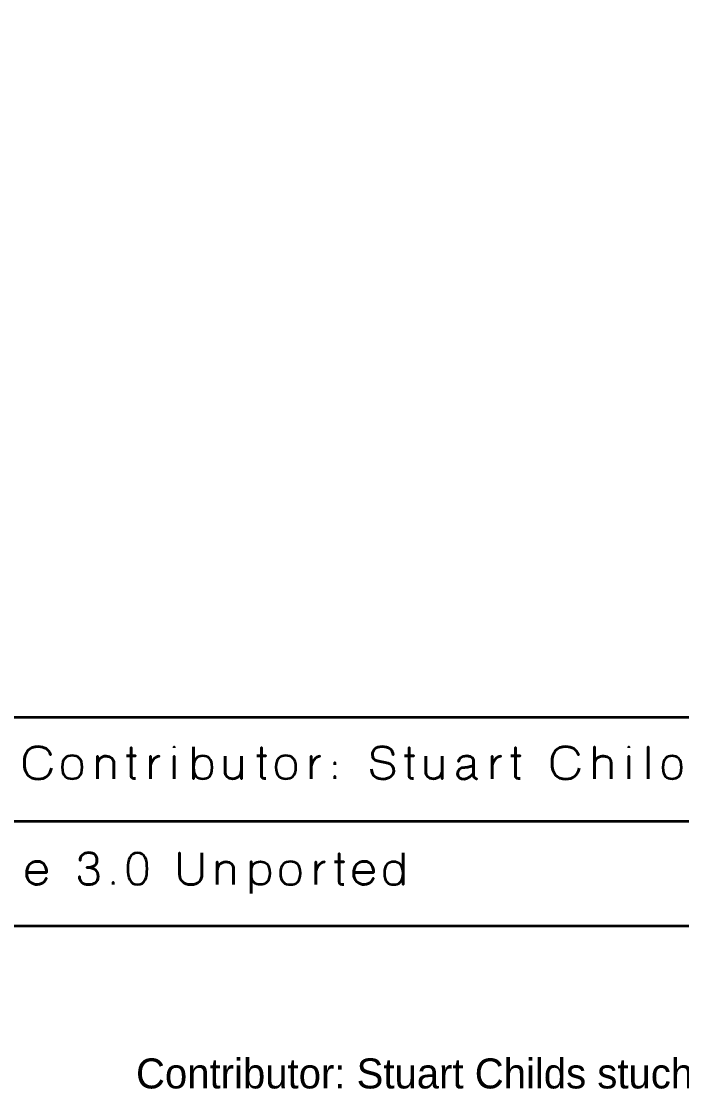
# Model space of a CAD drawing. Header units: inches. Extents: x 15 to 785, y -665 to -15.
# Drawn here: x 405.7 to 595.8, y -634.5 to -324.7 of the extents above; entities that cross this region are included whole.
import ezdxf

# ---------------------------------------------------------------- set-up
doc = ezdxf.new("R2010")
doc.units = ezdxf.units.IN
doc.header["$MEASUREMENT"] = 0
doc.layers.add('Layer 1', color=7, linetype='Continuous')

# ---------------------------------------------------------------- blocks, each defined once
blk = doc.blocks.new('block 2')
at = {"layer": 'Layer 1', "color": 179, "lineweight": 35, "true_color": 0x231f20}
blk.add_lwpolyline([(785, -555), (15, -555), (15, -525), (785, -525), (785, -555)], dxfattribs=at)
blk.add_open_spline([(785, -570), (785, -578.28), (778.28, -585), (770, -585), (770, -585), (30, -585), (30, -585), (21.72, -585), (15, -578.28), (15, -570), (15, -570), (15, -30), (15, -30), (15, -21.72), (21.72, -15), (30, -15), (30, -15), (770, -15), (770, -15), (778.28, -15), (785, -21.72), (785, -30), (785, -30), (785, -570), (785, -570)], degree=3, knots=[0, 0, 0, 0, 1, 1, 1, 2, 2, 2, 3, 3, 3, 4, 4, 4, 5, 5, 5, 6, 6, 6, 7, 7, 7, 8, 8, 8, 8], dxfattribs=at)
blk = doc.blocks.new('block 3')
at = {"layer": 'Layer 1', "color": 30, "lineweight": 35, "true_color": 0xf58726}
for points, knots in [([(414.26, -539.63), (413.86, -541.82), (412.53, -542.81), (410.45, -542.81), (407.93, -542.81), (406.49, -541.37), (406.49, -538.12), (406.49, -534.88), (407.93, -533.44), (410.45, -533.44), (412.26, -533.44), (413.5, -534.18), (414.06, -535.81), (413.5, -534.18), (412.26, -533.44), (410.45, -533.44), (407.93, -533.44), (406.49, -534.88), (406.49, -538.12), (406.49, -541.37), (407.93, -542.81), (410.45, -542.81), (412.53, -542.81), (413.86, -541.82), (414.26, -539.63)], [0, 0, 0, 0, 1, 1, 1, 2, 2, 2, 3, 3, 3, 4, 4, 4, 5, 5, 5, 6, 6, 6, 7, 7, 7, 8, 8, 8, 8]), ([(438.52, -542.64), (437.9, -542.68), (437.22, -542.71), (437.22, -541.85), (437.22, -540.99), (437.22, -533.73), (437.22, -533.73), (437.22, -533.73), (437.22, -540.99), (437.22, -541.85), (437.22, -542.71), (437.9, -542.68), (438.52, -542.64)], [0, 0, 0, 0, 1, 1, 1, 2, 2, 2, 3, 3, 3, 4, 4, 4, 4]), ([(449.61, -533.77), (449.61, -533.77), (449.61, -533.54), (449.61, -533.54), (449.61, -533.54), (449.61, -533.77), (449.61, -533.77)], [0, 0, 0, 0, 1, 1, 1, 2, 2, 2, 2]), ([(455.21, -533.51), (455.21, -533.51), (455.21, -542.71), (455.21, -542.71), (455.21, -542.71), (455.21, -533.51), (455.21, -533.51)], [0, 0, 0, 0, 1, 1, 1, 2, 2, 2, 2]), ([(476.06, -542.64), (475.44, -542.68), (474.76, -542.71), (474.76, -541.85), (474.76, -540.99), (474.76, -533.73), (474.76, -533.73), (474.76, -533.73), (474.76, -540.99), (474.76, -541.85), (474.76, -542.71), (475.44, -542.68), (476.06, -542.64)], [0, 0, 0, 0, 1, 1, 1, 2, 2, 2, 3, 3, 3, 4, 4, 4, 4]), ([(506.5, -539.94), (506.5, -541.97), (508.05, -542.78), (509.87, -542.78), (511.71, -542.78), (512.86, -541.63), (512.9, -540.5), (512.94, -539.38), (512.37, -538.49), (511.24, -538.25), (511.24, -538.25), (508.13, -537.58), (508.13, -537.58), (507.25, -537.38), (506.73, -536.88), (506.73, -535.68), (506.73, -534.49), (507.73, -533.46), (509.56, -533.46), (511.39, -533.46), (512.72, -534.32), (512.67, -535.84), (512.72, -534.32), (511.39, -533.46), (509.56, -533.46), (507.73, -533.46), (506.73, -534.49), (506.73, -535.68), (506.73, -536.88), (507.22, -537.37), (508.13, -537.58), (508.13, -537.58), (511.24, -538.25), (511.24, -538.25), (512.39, -538.49), (512.94, -539.38), (512.9, -540.5), (512.86, -541.63), (511.71, -542.78), (509.87, -542.78), (508.05, -542.78), (506.5, -541.97), (506.5, -539.94)], [0, 0, 0, 0, 1, 1, 1, 2, 2, 2, 3, 3, 3, 4, 4, 4, 5, 5, 5, 6, 6, 6, 7, 7, 7, 8, 8, 8, 9, 9, 9, 10, 10, 10, 11, 11, 11, 12, 12, 12, 13, 13, 13, 14, 14, 14, 14]), ([(518.62, -542.64), (517.99, -542.68), (517.32, -542.71), (517.32, -541.85), (517.32, -540.99), (517.32, -533.73), (517.32, -533.73), (517.32, -533.73), (517.32, -540.99), (517.32, -541.85), (517.32, -542.71), (517.99, -542.68), (518.62, -542.64)], [0, 0, 0, 0, 1, 1, 1, 2, 2, 2, 3, 3, 3, 4, 4, 4, 4]), ([(549.25, -542.64), (548.63, -542.68), (547.95, -542.71), (547.95, -541.85), (547.95, -540.99), (547.95, -533.73), (547.95, -533.73), (547.95, -533.73), (547.95, -540.99), (547.95, -541.85), (547.95, -542.71), (548.63, -542.68), (549.25, -542.64)], [0, 0, 0, 0, 1, 1, 1, 2, 2, 2, 3, 3, 3, 4, 4, 4, 4]), ([(566.25, -539.63), (565.85, -541.82), (564.53, -542.81), (562.44, -542.81), (559.92, -542.81), (558.48, -541.37), (558.48, -538.12), (558.48, -534.88), (559.92, -533.44), (562.44, -533.44), (564.25, -533.44), (565.49, -534.18), (566.05, -535.81), (565.49, -534.18), (564.25, -533.44), (562.44, -533.44), (559.92, -533.44), (558.48, -534.88), (558.48, -538.12), (558.48, -541.37), (559.92, -542.81), (562.44, -542.81), (564.53, -542.81), (565.85, -541.82), (566.25, -539.63)], [0, 0, 0, 0, 1, 1, 1, 2, 2, 2, 3, 3, 3, 4, 4, 4, 5, 5, 5, 6, 6, 6, 7, 7, 7, 8, 8, 8, 8]), ([(570.75, -542.71), (570.75, -542.71), (570.75, -533.55), (570.75, -533.55), (570.75, -533.55), (570.75, -542.71), (570.75, -542.71)], [0, 0, 0, 0, 1, 1, 1, 2, 2, 2, 2]), ([(580.55, -533.77), (580.55, -533.77), (580.55, -533.54), (580.55, -533.54), (580.55, -533.54), (580.55, -533.77), (580.55, -533.77)], [0, 0, 0, 0, 1, 1, 1, 2, 2, 2, 2]), ([(586.15, -542.71), (586.15, -542.71), (586.15, -533.55), (586.15, -533.55), (586.15, -533.55), (586.15, -542.71), (586.15, -542.71)], [0, 0, 0, 0, 1, 1, 1, 2, 2, 2, 2]), ([(417.39, -539.38), (417.39, -536.81), (418.69, -536.06), (420.27, -536.06), (421.86, -536.06), (423.15, -536.81), (423.15, -539.38), (423.15, -541.96), (421.86, -542.71), (420.27, -542.71), (418.69, -542.71), (417.39, -541.96), (417.39, -539.38)], [0, 0, 0, 0, 1, 1, 1, 2, 2, 2, 3, 3, 3, 4, 4, 4, 4]), ([(417.39, -539.38), (417.39, -536.81), (418.69, -536.06), (420.27, -536.06), (421.86, -536.06), (423.15, -536.81), (423.15, -539.38), (423.15, -541.96), (421.86, -542.71), (420.27, -542.71), (418.69, -542.71), (417.39, -541.96), (417.39, -539.38)], [0, 0, 0, 0, 1, 1, 1, 2, 2, 2, 3, 3, 3, 4, 4, 4, 4]), ([(432.22, -542.71), (432.22, -542.71), (432.22, -538.46), (432.22, -537.88), (432.22, -537.3), (431.63, -536.2), (430.02, -536.19), (428.4, -536.18), (427.55, -537.44), (427.55, -538.6), (427.55, -537.44), (428.4, -536.18), (430.02, -536.19), (431.63, -536.2), (432.22, -537.3), (432.22, -537.88), (432.22, -538.46), (432.22, -542.71), (432.22, -542.71)], [0, 0, 0, 0, 1, 1, 1, 2, 2, 2, 3, 3, 3, 4, 4, 4, 5, 5, 5, 6, 6, 6, 6]), ([(427.55, -542.71), (427.55, -542.71), (427.55, -536.19), (427.55, -536.19), (427.55, -536.19), (427.55, -542.71), (427.55, -542.71)], [0, 0, 0, 0, 1, 1, 1, 2, 2, 2, 2]), ([(435.89, -536.13), (435.89, -536.13), (438.54, -536.13), (438.54, -536.13), (438.54, -536.13), (435.89, -536.13), (435.89, -536.13)], [0, 0, 0, 0, 1, 1, 1, 2, 2, 2, 2]), ([(442.81, -539.38), (442.77, -537.92), (444.12, -536.18), (445.3, -536.19), (444.12, -536.18), (442.77, -537.92), (442.81, -539.38)], [0, 0, 0, 0, 1, 1, 1, 2, 2, 2, 2]), ([(442.81, -542.71), (442.81, -542.71), (442.81, -536.19), (442.81, -536.19), (442.81, -536.19), (442.81, -542.71), (442.81, -542.71)], [0, 0, 0, 0, 1, 1, 1, 2, 2, 2, 2]), ([(449.61, -542.69), (449.61, -542.69), (449.61, -536.18), (449.61, -536.18), (449.61, -536.18), (449.61, -542.72), (449.61, -542.69)], [0, 0, 0, 0, 1, 1, 1, 2, 2, 2, 2]), ([(457.9, -536.15), (459.38, -536.15), (460.59, -536.88), (460.59, -539.43), (460.59, -541.97), (459.38, -542.71), (457.9, -542.71), (456.41, -542.71), (455.21, -541.97), (455.21, -539.43), (455.21, -536.88), (456.41, -536.15), (457.9, -536.15)], [0, 0, 0, 0, 1, 1, 1, 2, 2, 2, 3, 3, 3, 4, 4, 4, 4]), ([(457.9, -536.15), (459.38, -536.15), (460.59, -536.88), (460.59, -539.43), (460.59, -541.97), (459.38, -542.71), (457.9, -542.71), (456.41, -542.71), (455.21, -541.97), (455.21, -539.43), (455.21, -536.88), (456.41, -536.15), (457.9, -536.15)], [0, 0, 0, 0, 1, 1, 1, 2, 2, 2, 3, 3, 3, 4, 4, 4, 4]), ([(464.31, -536.17), (464.31, -536.17), (464.31, -540.42), (464.31, -541), (464.31, -541.59), (464.9, -542.68), (466.51, -542.69), (468.13, -542.71), (469, -541.45), (469, -540.28), (469, -541.45), (468.13, -542.71), (466.51, -542.69), (464.9, -542.68), (464.31, -541.59), (464.31, -541), (464.31, -540.42), (464.31, -536.17), (464.31, -536.17)], [0, 0, 0, 0, 1, 1, 1, 2, 2, 2, 3, 3, 3, 4, 4, 4, 5, 5, 5, 6, 6, 6, 6]), ([(469, -536.17), (469, -536.17), (469, -542.69), (469, -542.69), (469, -542.69), (469, -536.17), (469, -536.17)], [0, 0, 0, 0, 1, 1, 1, 2, 2, 2, 2]), ([(473.43, -536.13), (473.43, -536.13), (476.08, -536.13), (476.08, -536.13), (476.08, -536.13), (473.43, -536.13), (473.43, -536.13)], [0, 0, 0, 0, 1, 1, 1, 2, 2, 2, 2]), ([(478.94, -539.38), (478.94, -536.81), (480.25, -536.06), (481.82, -536.06), (483.41, -536.06), (484.71, -536.81), (484.71, -539.38), (484.71, -541.96), (483.41, -542.71), (481.82, -542.71), (480.25, -542.71), (478.94, -541.96), (478.94, -539.38)], [0, 0, 0, 0, 1, 1, 1, 2, 2, 2, 3, 3, 3, 4, 4, 4, 4]), ([(478.94, -539.38), (478.94, -536.81), (480.25, -536.06), (481.82, -536.06), (483.41, -536.06), (484.71, -536.81), (484.71, -539.38), (484.71, -541.96), (483.41, -542.71), (481.82, -542.71), (480.25, -542.71), (478.94, -541.96), (478.94, -539.38)], [0, 0, 0, 0, 1, 1, 1, 2, 2, 2, 3, 3, 3, 4, 4, 4, 4]), ([(489.14, -539.38), (489.1, -537.92), (490.45, -536.18), (491.63, -536.19), (490.45, -536.18), (489.1, -537.92), (489.14, -539.38)], [0, 0, 0, 0, 1, 1, 1, 2, 2, 2, 2]), ([(489.14, -542.71), (489.14, -542.71), (489.14, -536.19), (489.14, -536.19), (489.14, -536.19), (489.14, -542.71), (489.14, -542.71)], [0, 0, 0, 0, 1, 1, 1, 2, 2, 2, 2]), ([(495.92, -538.69), (495.92, -538.69), (495.92, -537.99), (495.92, -537.99), (495.92, -537.99), (495.92, -538.69), (495.92, -538.69)], [0, 0, 0, 0, 1, 1, 1, 2, 2, 2, 2]), ([(515.99, -536.13), (515.99, -536.13), (518.64, -536.13), (518.64, -536.13), (518.64, -536.13), (515.99, -536.13), (515.99, -536.13)], [0, 0, 0, 0, 1, 1, 1, 2, 2, 2, 2]), ([(522.15, -536.17), (522.15, -536.17), (522.15, -540.42), (522.15, -541), (522.15, -541.59), (522.73, -542.68), (524.34, -542.69), (525.97, -542.71), (526.83, -541.45), (526.83, -540.28), (526.83, -541.45), (525.97, -542.71), (524.34, -542.69), (522.73, -542.68), (522.15, -541.59), (522.15, -541), (522.15, -540.42), (522.15, -536.17), (522.15, -536.17)], [0, 0, 0, 0, 1, 1, 1, 2, 2, 2, 3, 3, 3, 4, 4, 4, 5, 5, 5, 6, 6, 6, 6]), ([(526.83, -536.17), (526.83, -536.17), (526.83, -542.69), (526.83, -542.69), (526.83, -542.69), (526.83, -536.17), (526.83, -536.17)], [0, 0, 0, 0, 1, 1, 1, 2, 2, 2, 2]), ([(535.89, -541.88), (535.89, -541.88), (535.89, -537.7), (535.89, -537.7), (535.89, -537.17), (535.62, -536.15), (533.91, -536.15), (532.19, -536.15), (531.56, -536.93), (531.56, -537.73), (531.56, -536.93), (532.19, -536.15), (533.91, -536.15), (535.62, -536.15), (535.89, -537.17), (535.89, -537.7), (535.89, -537.7), (535.89, -541.88), (535.89, -541.88), (535.89, -542.64), (536.79, -542.71), (536.79, -542.71), (536.79, -542.71), (535.89, -542.64), (535.89, -541.88)], [0, 0, 0, 0, 1, 1, 1, 2, 2, 2, 3, 3, 3, 4, 4, 4, 5, 5, 5, 6, 6, 6, 7, 7, 7, 8, 8, 8, 8]), ([(541.21, -539.38), (541.17, -537.92), (542.52, -536.18), (543.7, -536.19), (542.52, -536.18), (541.17, -537.92), (541.21, -539.38)], [0, 0, 0, 0, 1, 1, 1, 2, 2, 2, 2]), ([(541.21, -542.71), (541.21, -542.71), (541.21, -536.19), (541.21, -536.19), (541.21, -536.19), (541.21, -542.71), (541.21, -542.71)], [0, 0, 0, 0, 1, 1, 1, 2, 2, 2, 2]), ([(546.62, -536.13), (546.62, -536.13), (549.27, -536.13), (549.27, -536.13), (549.27, -536.13), (546.62, -536.13), (546.62, -536.13)], [0, 0, 0, 0, 1, 1, 1, 2, 2, 2, 2]), ([(575.5, -542.71), (575.5, -542.71), (575.5, -539.4), (575.5, -538.25), (575.5, -537.09), (574.8, -536.22), (573.44, -536.19), (572.06, -536.17), (570.75, -537), (570.75, -538.11), (570.75, -537), (572.06, -536.17), (573.44, -536.19), (574.8, -536.22), (575.5, -537.09), (575.5, -538.25), (575.5, -539.4), (575.5, -542.71), (575.5, -542.71)], [0, 0, 0, 0, 1, 1, 1, 2, 2, 2, 3, 3, 3, 4, 4, 4, 5, 5, 5, 6, 6, 6, 6]), ([(580.55, -542.69), (580.55, -542.69), (580.55, -536.18), (580.55, -536.18), (580.55, -536.18), (580.55, -542.72), (580.55, -542.69)], [0, 0, 0, 0, 1, 1, 1, 2, 2, 2, 2]), ([(593.06, -536.15), (594.54, -536.15), (595.75, -536.89), (595.75, -539.43), (595.75, -541.97), (594.54, -542.71), (593.06, -542.71), (591.59, -542.71), (590.38, -541.97), (590.38, -539.43), (590.38, -536.89), (591.59, -536.15), (593.06, -536.15)], [0, 0, 0, 0, 1, 1, 1, 2, 2, 2, 3, 3, 3, 4, 4, 4, 4]), ([(593.06, -536.15), (594.54, -536.15), (595.75, -536.89), (595.75, -539.43), (595.75, -541.97), (594.54, -542.71), (593.06, -542.71), (591.59, -542.71), (590.38, -541.97), (590.38, -539.43), (590.38, -536.89), (591.59, -536.15), (593.06, -536.15)], [0, 0, 0, 0, 1, 1, 1, 2, 2, 2, 3, 3, 3, 4, 4, 4, 4]), ([(495.92, -542.71), (495.92, -542.71), (495.92, -542.01), (495.92, -542.01), (495.92, -542.01), (495.92, -542.71), (495.92, -542.71)], [0, 0, 0, 0, 1, 1, 1, 2, 2, 2, 2]), ([(533.16, -542.78), (532.1, -542.74), (531.27, -542.41), (531.27, -541.25), (531.27, -540.06), (531.98, -539.57), (533.32, -539.44), (534.66, -539.32), (535.25, -539.11), (535.89, -538.93), (535.25, -539.11), (534.66, -539.32), (533.32, -539.44), (531.98, -539.57), (531.27, -540.06), (531.27, -541.25), (531.27, -542.41), (532.1, -542.74), (533.16, -542.78), (534.2, -542.82), (535.51, -541.59), (535.89, -541.04), (535.51, -541.59), (534.2, -542.82), (533.16, -542.78)], [0, 0, 0, 0, 1, 1, 1, 2, 2, 2, 3, 3, 3, 4, 4, 4, 5, 5, 5, 6, 6, 6, 7, 7, 7, 8, 8, 8, 8]), ([(412.86, -569.71), (412.86, -568.3), (412.3, -566.49), (410.28, -566.49), (408.28, -566.49), (407.17, -567.86), (407.17, -569.96), (407.17, -572.07), (408.59, -573.19), (410.28, -573.14), (411.98, -573.08), (412.72, -571.76), (412.81, -571.29), (412.72, -571.76), (411.98, -573.08), (410.28, -573.14), (408.59, -573.19), (407.17, -572.07), (407.17, -569.96), (407.17, -567.86), (408.28, -566.49), (410.28, -566.49), (412.3, -566.49), (412.86, -568.3), (412.86, -569.71), (412.86, -569.71), (407.18, -569.71), (407.18, -569.71), (407.18, -569.71), (412.86, -569.71), (412.86, -569.71)], [0, 0, 0, 0, 1, 1, 1, 2, 2, 2, 3, 3, 3, 4, 4, 4, 5, 5, 5, 6, 6, 6, 7, 7, 7, 8, 8, 8, 9, 9, 9, 10, 10, 10, 10]), ([(424.96, -573.19), (426.59, -573.19), (427.71, -572.51), (427.71, -570.84), (427.71, -569.16), (426.72, -568.26), (424.51, -568.26), (426.7, -568.27), (427.41, -567.37), (427.41, -566.15), (427.41, -564.93), (426.79, -563.98), (425.07, -563.98), (423.35, -563.98), (422.53, -565.06), (422.53, -566.28), (422.53, -565.06), (423.35, -563.98), (425.07, -563.98), (426.79, -563.98), (427.41, -564.93), (427.41, -566.15), (427.41, -567.37), (426.7, -568.27), (424.51, -568.26), (426.72, -568.26), (427.71, -569.16), (427.71, -570.84), (427.71, -572.51), (426.59, -573.19), (424.96, -573.19), (423.34, -573.19), (422.35, -572.25), (422.35, -570.89), (422.35, -572.25), (423.34, -573.19), (424.96, -573.19)], [0, 0, 0, 0, 1, 1, 1, 2, 2, 2, 3, 3, 3, 4, 4, 4, 5, 5, 5, 6, 6, 6, 7, 7, 7, 8, 8, 8, 9, 9, 9, 10, 10, 10, 11, 11, 11, 12, 12, 12, 12]), ([(436.31, -568.61), (436.31, -566.1), (436.84, -564.04), (439.07, -564.04), (441.31, -564.04), (441.84, -566.1), (441.84, -568.61), (441.84, -571.14), (441.31, -573.19), (439.07, -573.19), (436.84, -573.19), (436.31, -571.14), (436.31, -568.61)], [0, 0, 0, 0, 1, 1, 1, 2, 2, 2, 3, 3, 3, 4, 4, 4, 4]), ([(436.31, -568.61), (436.31, -566.1), (436.84, -564.04), (439.07, -564.04), (441.31, -564.04), (441.84, -566.1), (441.84, -568.61), (441.84, -571.14), (441.31, -573.19), (439.07, -573.19), (436.84, -573.19), (436.31, -571.14), (436.31, -568.61)], [0, 0, 0, 0, 1, 1, 1, 2, 2, 2, 3, 3, 3, 4, 4, 4, 4]), ([(457.64, -564.02), (457.64, -564.02), (457.64, -568.75), (457.64, -570.28), (457.64, -571.8), (456.7, -573.19), (454.47, -573.17), (452.23, -573.14), (451.2, -571.89), (451.2, -570.28), (451.2, -570.28), (451.2, -564.02), (451.2, -564.02), (451.2, -564.02), (451.2, -570.28), (451.2, -570.28), (451.2, -571.89), (452.23, -573.14), (454.47, -573.17), (456.7, -573.19), (457.64, -571.8), (457.64, -570.28), (457.64, -568.75), (457.64, -564.02), (457.64, -564.02)], [0, 0, 0, 0, 1, 1, 1, 2, 2, 2, 3, 3, 3, 4, 4, 4, 5, 5, 5, 6, 6, 6, 7, 7, 7, 8, 8, 8, 8]), ([(466.73, -573.19), (466.73, -573.19), (466.73, -568.94), (466.73, -568.36), (466.73, -567.78), (466.15, -566.68), (464.54, -566.67), (462.91, -566.66), (462.06, -567.92), (462.06, -569.08), (462.06, -567.92), (462.91, -566.66), (464.54, -566.67), (466.15, -566.68), (466.73, -567.78), (466.73, -568.36), (466.73, -568.94), (466.73, -573.19), (466.73, -573.19)], [0, 0, 0, 0, 1, 1, 1, 2, 2, 2, 3, 3, 3, 4, 4, 4, 5, 5, 5, 6, 6, 6, 6]), ([(462.06, -573.19), (462.06, -573.19), (462.06, -566.67), (462.06, -566.67), (462.06, -566.67), (462.06, -573.19), (462.06, -573.19)], [0, 0, 0, 0, 1, 1, 1, 2, 2, 2, 2]), ([(471.78, -575.71), (471.78, -575.71), (471.78, -566.54), (471.78, -566.54), (471.78, -566.54), (471.78, -575.71), (471.78, -575.71)], [0, 0, 0, 0, 1, 1, 1, 2, 2, 2, 2]), ([(474.47, -573.19), (475.94, -573.19), (477.16, -572.44), (477.16, -569.86), (477.16, -567.29), (475.94, -566.54), (474.47, -566.54), (472.99, -566.54), (471.79, -567.29), (471.79, -569.86), (471.79, -572.44), (472.99, -573.19), (474.47, -573.19)], [0, 0, 0, 0, 1, 1, 1, 2, 2, 2, 3, 3, 3, 4, 4, 4, 4]), ([(474.47, -573.19), (475.94, -573.19), (477.16, -572.44), (477.16, -569.86), (477.16, -567.29), (475.94, -566.54), (474.47, -566.54), (472.99, -566.54), (471.79, -567.29), (471.79, -569.86), (471.79, -572.44), (472.99, -573.19), (474.47, -573.19)], [0, 0, 0, 0, 1, 1, 1, 2, 2, 2, 3, 3, 3, 4, 4, 4, 4]), ([(480.23, -569.86), (480.23, -567.29), (481.54, -566.54), (483.12, -566.54), (484.7, -566.54), (486, -567.29), (486, -569.86), (486, -572.44), (484.7, -573.19), (483.12, -573.19), (481.54, -573.19), (480.23, -572.44), (480.23, -569.86)], [0, 0, 0, 0, 1, 1, 1, 2, 2, 2, 3, 3, 3, 4, 4, 4, 4]), ([(480.23, -569.86), (480.23, -567.29), (481.54, -566.54), (483.12, -566.54), (484.7, -566.54), (486, -567.29), (486, -569.86), (486, -572.44), (484.7, -573.19), (483.12, -573.19), (481.54, -573.19), (480.23, -572.44), (480.23, -569.86)], [0, 0, 0, 0, 1, 1, 1, 2, 2, 2, 3, 3, 3, 4, 4, 4, 4]), ([(490.43, -569.86), (490.39, -568.4), (491.74, -566.66), (492.92, -566.67), (491.74, -566.66), (490.39, -568.4), (490.43, -569.86)], [0, 0, 0, 0, 1, 1, 1, 2, 2, 2, 2]), ([(490.43, -573.19), (490.43, -573.19), (490.43, -566.67), (490.43, -566.67), (490.43, -566.67), (490.43, -573.19), (490.43, -573.19)], [0, 0, 0, 0, 1, 1, 1, 2, 2, 2, 2]), ([(495.84, -566.61), (495.84, -566.61), (498.5, -566.61), (498.5, -566.61), (498.5, -566.61), (495.84, -566.61), (495.84, -566.61)], [0, 0, 0, 0, 1, 1, 1, 2, 2, 2, 2]), ([(498.47, -573.12), (497.85, -573.16), (497.17, -573.19), (497.17, -572.33), (497.17, -571.47), (497.17, -564.21), (497.17, -564.21), (497.17, -564.21), (497.17, -571.47), (497.17, -572.33), (497.17, -573.19), (497.85, -573.16), (498.47, -573.12)], [0, 0, 0, 0, 1, 1, 1, 2, 2, 2, 3, 3, 3, 4, 4, 4, 4]), ([(507.04, -569.71), (507.04, -568.3), (506.48, -566.49), (504.46, -566.49), (502.46, -566.49), (501.35, -567.86), (501.35, -569.96), (501.35, -572.07), (502.78, -573.19), (504.46, -573.14), (506.17, -573.08), (506.9, -571.76), (506.99, -571.29), (506.9, -571.76), (506.17, -573.08), (504.46, -573.14), (502.78, -573.19), (501.35, -572.07), (501.35, -569.96), (501.35, -567.86), (502.46, -566.49), (504.46, -566.49), (506.48, -566.49), (507.04, -568.3), (507.04, -569.71), (507.04, -569.71), (501.37, -569.71), (501.37, -569.71), (501.37, -569.71), (507.04, -569.71), (507.04, -569.71)], [0, 0, 0, 0, 1, 1, 1, 2, 2, 2, 3, 3, 3, 4, 4, 4, 5, 5, 5, 6, 6, 6, 7, 7, 7, 8, 8, 8, 9, 9, 9, 10, 10, 10, 10]), ([(512.86, -566.63), (514.33, -566.63), (515.55, -567.37), (515.55, -569.91), (515.55, -572.45), (514.33, -573.19), (512.86, -573.19), (511.39, -573.19), (510.18, -572.45), (510.18, -569.91), (510.18, -567.37), (511.39, -566.63), (512.86, -566.63)], [0, 0, 0, 0, 1, 1, 1, 2, 2, 2, 3, 3, 3, 4, 4, 4, 4]), ([(512.86, -566.63), (514.33, -566.63), (515.55, -567.37), (515.55, -569.91), (515.55, -572.45), (514.33, -573.19), (512.86, -573.19), (511.39, -573.19), (510.18, -572.45), (510.18, -569.91), (510.18, -567.37), (511.39, -566.63), (512.86, -566.63)], [0, 0, 0, 0, 1, 1, 1, 2, 2, 2, 3, 3, 3, 4, 4, 4, 4]), ([(515.56, -564), (515.56, -564), (515.56, -573.19), (515.56, -573.19), (515.56, -573.19), (515.56, -564), (515.56, -564)], [0, 0, 0, 0, 1, 1, 1, 2, 2, 2, 2]), ([(432.08, -573.19), (432.08, -573.19), (432.08, -572.49), (432.08, -572.49), (432.08, -572.49), (432.08, -573.19), (432.08, -573.19)], [0, 0, 0, 0, 1, 1, 1, 2, 2, 2, 2])]:
    blk.add_open_spline(points, degree=3, knots=knots, dxfattribs=at)

msp = doc.modelspace()

# ---------------------------------------------------------------- block references
at = {"layer": 'Layer 1'}
for name in ['block 2', 'block 3']:
    msp.add_blockref(name, (0, 0), dxfattribs=at)

# ---------------------------------------------------------------- texts
at = {"layer": 'Layer 1', "color": 179, "true_color": 0x231f20, "insert": (24.12, -634.46), "char_height": 8.636, "attachment_point": 7}
msp.add_mtext('\\fEng_HelvLine Normal|b0|i0|c0|p34;\\W1;Date: 13-06-12^I^IFile Name: DRBO-03^I^IVersion:^I^IContributor: Stuart Childs stuchilds\\fMyriad Pro|b0|i0|c0|p34;@\\fEng_HelvLine Normal|b0|i0|c0|p34;gmail.com^I^I', dxfattribs=at)

doc.saveas('drawing.dxf')
